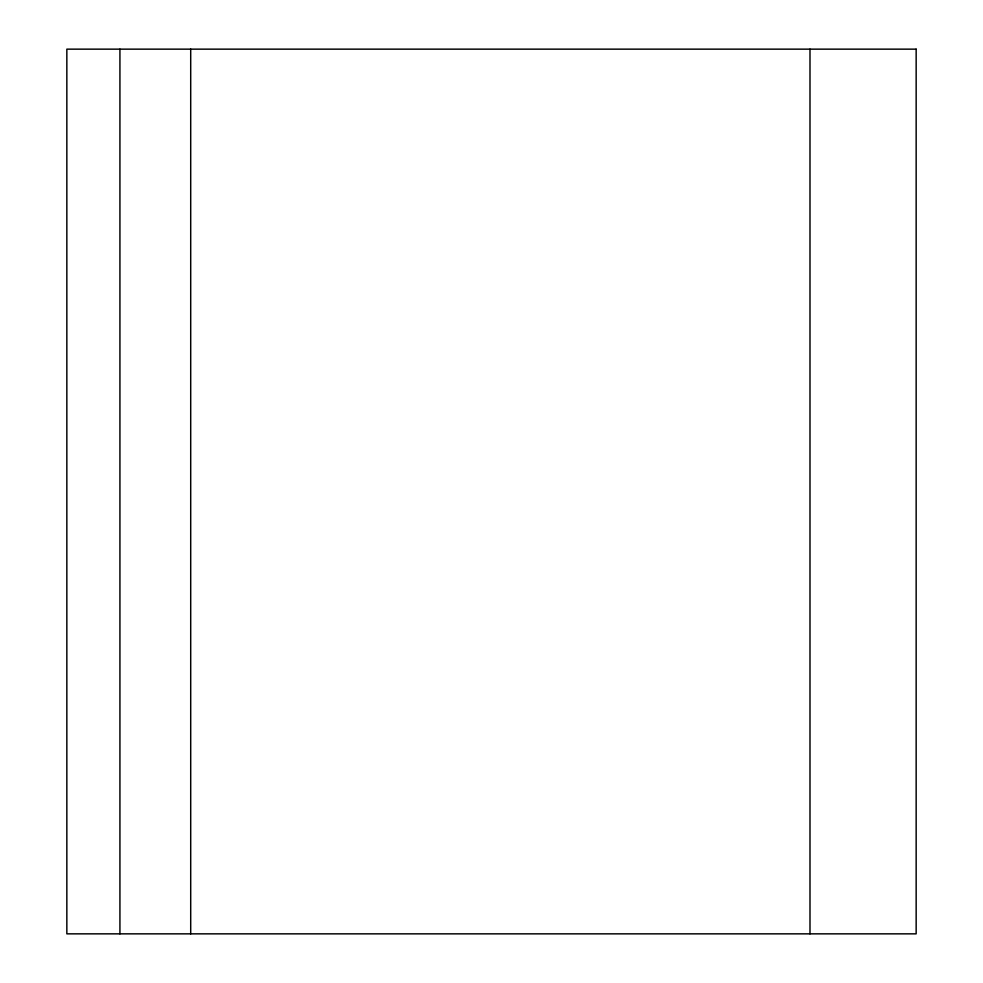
<?xml version="1.0" encoding="UTF-8"?>
<svg xmlns="http://www.w3.org/2000/svg" width="983" height="983" viewBox="0 0 983 983"><rect width="100%" height="100%" fill="white"/><g stroke="black" fill="none" stroke-linecap="round" stroke-linejoin="round"><path stroke-width="1.47" d="M809.992 49.15L809.992 933.85M190.702 49.15L190.702 933.85M119.926 49.15L119.926 933.85M916.156 49.15L66.844 49.15L66.844 933.85L916.156 933.85L916.156 49.15"/></g></svg>
